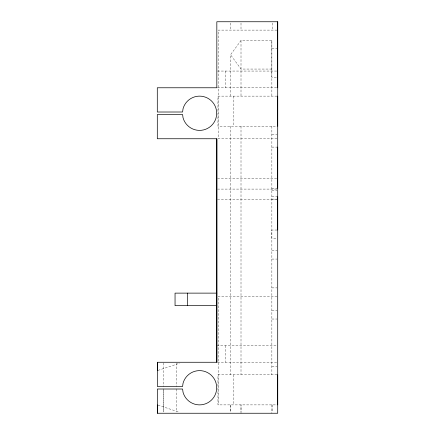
<?xml version="1.0" encoding="UTF-8"?>
<svg xmlns="http://www.w3.org/2000/svg" width="435" height="435" viewBox="0 0 435 435"><rect width="100%" height="100%" fill="white"/><g stroke="black" fill="none" stroke-linecap="round" stroke-linejoin="round"><path stroke-width="0.33" stroke-dasharray="2.17 1.63" d="M241.006 413.245L241.006 404.887L241.006 411.961M230.561 96.124L230.561 54.761L241.006 40.466L271.864 40.466L271.859 77.414L277.709 77.414M158.03 370.408L179.889 363.127M277.068 30.107L218.185 30.107L218.185 138.749L277.068 138.749M271.864 48.823L277.709 48.823M271.859 69.056L241.006 69.056L230.561 54.761M217.478 71.057L277.709 71.057M217.478 87.772L277.709 87.772M277.035 96.124L217.957 96.124L217.957 126.21L277.035 126.21M271.864 134.567L277.062 134.567M271.864 147.106L277.709 147.106M217.511 178.638L277.709 178.638M271.864 188.241L277.709 188.241M217.511 189.089L277.035 189.089M271.864 190.758L277.062 190.758M271.864 196.767L277.709 196.767M271.864 199.116L277.062 199.116M217.511 199.534L277.709 199.534M277.062 230.033L271.864 230.033L271.864 238.228L277.062 238.228M271.864 250.712L277.062 250.712M271.864 259.07L277.062 259.07M271.864 287.888L277.062 287.888M277.068 296.246L218.185 296.246L218.185 404.887M271.864 310.672L277.062 310.672M271.864 319.029L277.062 319.029M216.831 345.553L277.041 345.553M217.478 362.268L277.041 362.268M271.864 366.444L277.062 366.444M277.035 374.801L217.957 374.801L217.957 404.887L277.068 404.887M158.019 405.105L179.231 412.179M272.348 23.039L272.348 30.107M272.348 404.887L272.348 411.961M271.864 40.466L271.864 96.124M271.864 126.21L271.864 374.801M271.859 404.887L271.859 413.245M241.006 23.039L241.006 30.107M241.006 40.466L241.006 96.124M241.006 126.21L241.006 374.801M233.84 96.124L233.84 126.21M233.84 374.801L233.84 404.887M230.561 23.039L230.561 30.107M230.561 126.21L230.561 374.801M225.189 71.057L225.189 87.772M225.189 345.553L225.189 362.268M176.191 362.937L176.191 386.503M176.175 389.015L176.175 411.901M163.652 362.937L163.652 386.508M230.561 404.887L230.561 411.961L230.561 404.893M163.642 411.901L163.642 389.015L163.642 411.901"/><path stroke-width="0.65" d="M216.831 293.125L175.049 293.13L175.049 305.664L216.837 305.658L216.831 138.749L157.307 138.754L157.301 114.519L182.602 114.514L183.021 117.695A17.134 17.134 0 0 0 209.398 127.292A17.134 17.134 0 0 0 209.398 99.229A17.134 17.134 0 0 0 183.021 108.826L182.597 112.007L157.301 112.018L157.291 87.778L216.831 87.772L216.837 21.75L277.709 21.75L277.709 413.25L157.372 413.245L157.383 389.01L182.602 389.015L183.021 392.185A17.134 17.134 0 0 0 209.393 401.788A17.134 17.134 0 0 0 209.393 373.719A17.134 17.134 0 0 0 183.021 383.317L182.602 386.508L157.383 386.503L157.388 362.263L216.831 362.263L216.831 305.876M216.831 362.263L216.831 138.749M277.709 404.887L277.709 374.801M277.709 230.033L277.709 196.767M277.709 188.241L277.709 147.106M277.709 126.21L277.709 96.124M277.709 87.772L277.709 21.75M187.583 293.125L187.583 305.664M157.388 362.263L157.388 370.625M157.372 404.887L157.372 413.245"/></g></svg>
